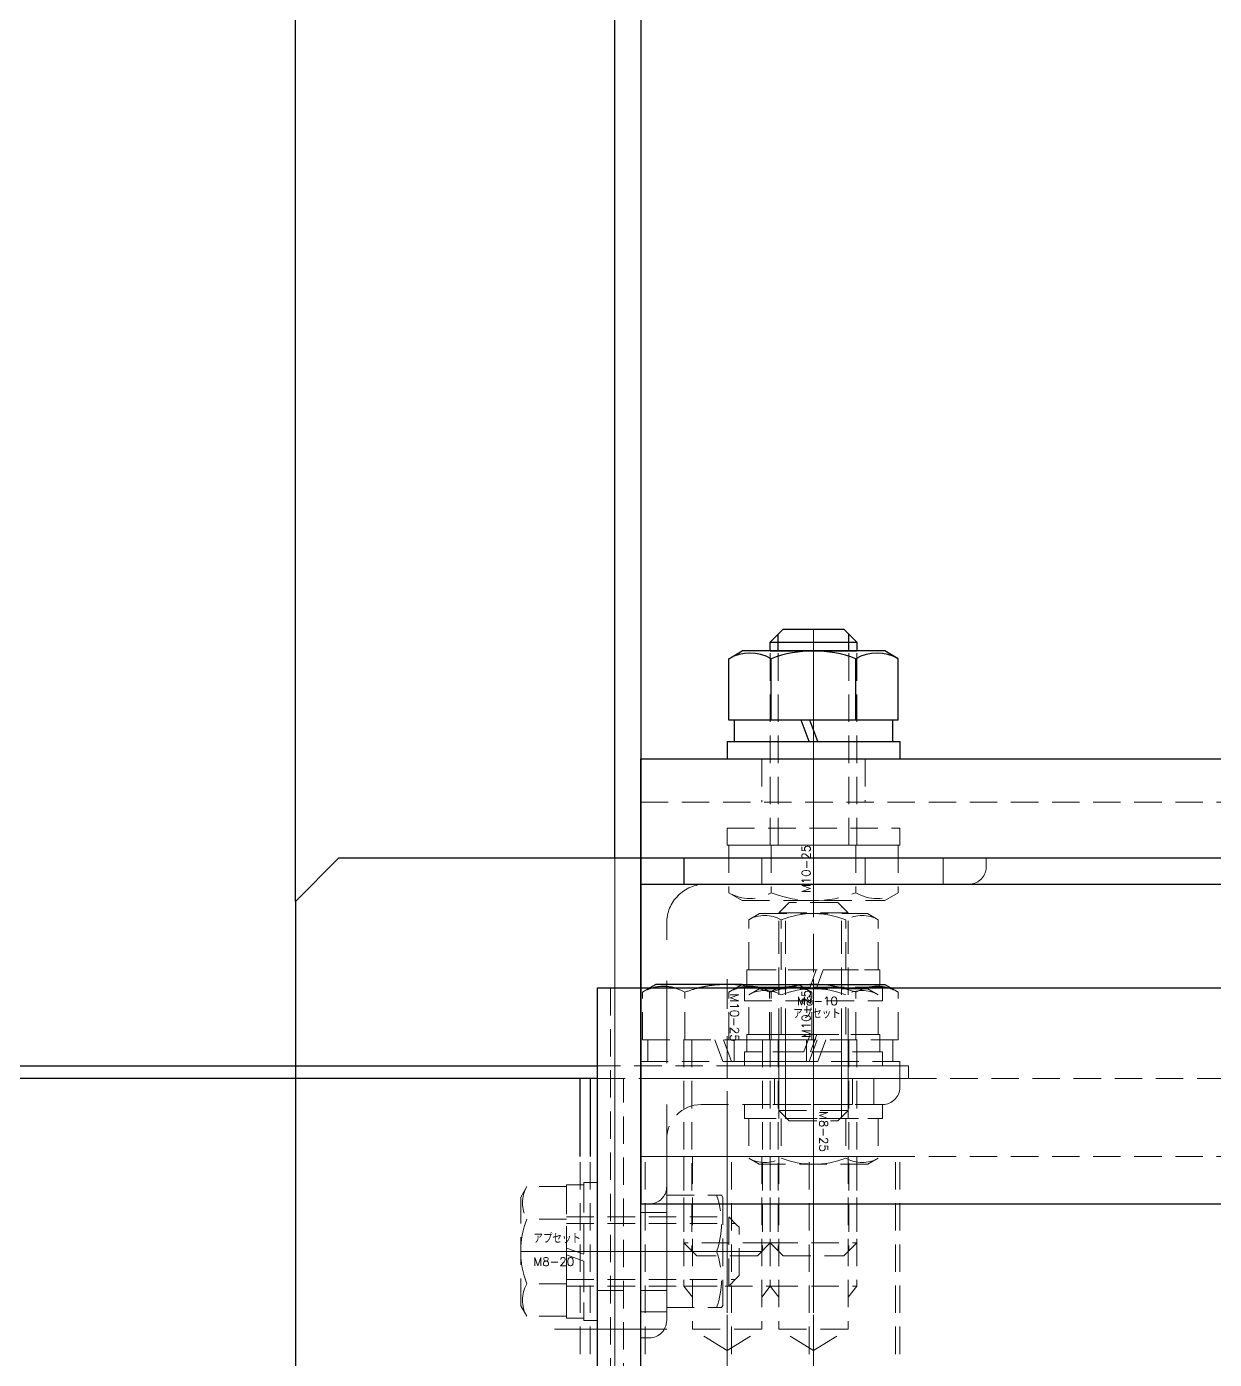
# Model space of a CAD drawing. Header units: millimetres. Extents: x 0 to 10987, y 0 to 7892.
# Drawn here: x 1485.9 to 1623.5, y 3221.1 to 3375.3 of the extents above; entities that cross this region are included whole.
import ezdxf

# ---------------------------------------------------------------- set-up
doc = ezdxf.new("R2010")
doc.units = ezdxf.units.MM
doc.linetypes.add('CENTER2', pattern=[28.575, 19.05, -3.175, 3.175, -3.175])
doc.linetypes.add('HIDDEN2', pattern=[4.7625, 3.175, -1.5875])
for name, color, linetype, lineweight in [('01_外形線', 7, 'Continuous', 25), ('03_かくれ線', 6, 'HIDDEN2', 13), ('04_中心線', 1, 'CENTER2', 9), ('07_寸法線', 3, 'Continuous', 9)]:
    doc.layers.add(name, color=color, linetype=linetype, lineweight=lineweight)
doc.styles.add('KSS_TXT', font='txt.shx', dxfattribs={"bigfont": 'extfont2.shx'})
doc.styles.add('寸法用', font='simplex.shx', dxfattribs={"width": 0.8, "bigfont": '@extfont2.shx'})
doc.dimstyles.new('機械製図用', dxfattribs={"dimtxt": 3.5, "dimasz": 3.5, "dimexe": 2, "dimexo": 0, "dimgap": 1.2, "dimtad": 1, "dimdsep": 46, "dimtxsty": '寸法用', "dimblk": 'OPEN30', "dimcen": 0, "dimclrd": 256, "dimclre": 256, "dimclrt": 7, "dimazin": 2, "dimtm": 1e-09, "dimtfac": 0.75, "dimtmove": 0, "dimatfit": 3, "dimldrblk": 'OPEN30', "dimfxl": 1, "dimlwd": -1, "dimlwe": -1, "dimarcsym": 0})

# ---------------------------------------------------------------- blocks, each defined once
blk = doc.blocks.new('_Open30')
at = {"color": 0, "linetype": 'ByBlock', "lineweight": -2}
for p, q in [((-1, 0.268), (0, 0)), ((0, 0), (-1, -0.268)), ((0, 0), (-1, 0))]:
    blk.add_line(p, q, dxfattribs=at)
blk = doc.blocks.new('*D223')
at = {"layer": '07_寸法線', "transparency": 16777216}
for p, q in [((1520.03, 3434.04), (1321.11, 3434.04)), ((1323.11, 3427.04), (1323.11, 2801.04)), ((1520.03, 2794.04), (1321.11, 2794.04))]:
    blk.add_line(p, q, dxfattribs=at)
at = {"layer": 'Defpoints', "color": 0, "transparency": 16777216}
for p in [(1522.03, 3434.04), (1323.11, 2794.04), (1522.03, 2794.04)]:
    blk.add_point(p, dxfattribs=at)
at = {"layer": '07_寸法線', "transparency": 16777216, "xscale": 7, "yscale": 7, "zscale": 7}
for p, rotation in [((1323.11, 3434.04), 90), ((1323.11, 2794.04), 270)]:
    blk.add_blockref('_Open30', p, dxfattribs=dict(at, rotation=rotation))
at = {"layer": '07_寸法線', "color": 7, "transparency": 16777216, "insert": (1313.11, 3114.04), "char_height": 14, "attachment_point": 5, "rotation": 90, "style": '寸法用'}
blk.add_mtext('640', dxfattribs=at)

msp = doc.modelspace()

# ---------------------------------------------------------------- linework, layer by layer
at = {"layer": '01_外形線'}
for p, q in [((1554.032, 3279.037), (1554.032, 3434.037)), ((1557.032, 3434.037), (1557.032, 3279.037)), ((1517.032, 3274.037), (1517.032, 3429.037)), ((1572.032, 3304.037), (1573.532, 3305.537)), ((1573.532, 3305.537), (1580.532, 3305.537)), ((1582.032, 3304.037), (1580.532, 3305.537)), ((1572.032, 3303.037), (1572.032, 3304.037)), ((1572.032, 3304.037), (1582.032, 3304.037)), ((1572.932, 3303.037), (1572.932, 3304.937)), ((1581.132, 3303.037), (1581.132, 3304.937)), ((1582.032, 3304.037), (1582.032, 3303.037)), ((1567.217, 3302.134), (1568.782, 3303.037)), ((1567.217, 3295.037), (1567.217, 3302.134)), ((1585.282, 3303.037), (1568.782, 3303.037)), ((1572.032, 3303.037), (1582.032, 3303.037)), ((1572.125, 3295.037), (1572.125, 3302.134)), ((1581.94, 3295.037), (1581.94, 3302.134)), ((1586.847, 3302.134), (1585.282, 3303.037)), ((1586.847, 3295.037), (1586.847, 3302.134)), ((1586.847, 3295.037), (1567.217, 3295.037)), ((1575.622, 3295.037), (1567.832, 3295.037)), ((1567.832, 3295.037), (1567.832, 3292.537)), ((1576.532, 3292.537), (1575.622, 3295.037)), ((1586.232, 3295.037), (1576.622, 3295.037)), ((1577.532, 3292.537), (1576.622, 3295.037)), ((1586.232, 3292.537), (1586.232, 3295.037)), ((1567.032, 3292.537), (1587.032, 3292.537)), ((1567.032, 3292.537), (1567.032, 3290.537)), ((1587.032, 3292.537), (1587.032, 3290.537)), ((1567.032, 3290.537), (1587.032, 3290.537)), ((1562.032, 3279.037), (1562.032, 3276.037)), ((1557.032, 3276.037), (2357.032, 3276.037)), ((1558.782, 3264.437), (1558.089, 3264.037)), ((1568.782, 3264.437), (1558.782, 3264.437)), ((1568.089, 3264.037), (1568.782, 3264.437)), ((1568.782, 3264.437), (1585.282, 3264.437)), ((1585.282, 3264.437), (1585.975, 3264.037)), ((1550.028, 3244.537), (1550.028, 3253.537)), ((1551.177, 3253.537), (1551.177, 3244.537))]:
    msp.add_line(p, q, dxfattribs=at)
for points in [[(1557.032, 3264.037), (1557.032, 3290.537), (1672.539, 3290.537)], [(1552.032, 3253.537), (1365.424, 3253.537), (1365.424, 3255.037), (1552.032, 3255.037)]]:
    msp.add_lwpolyline(points, dxfattribs=at)
for points in [[(1517.032, 3274.037), (1517.032, 2954.037), (1522.032, 2949.037), (1557.032, 2949.037), (1557.032, 3279.037), (1522.032, 3279.037)], [(1557.032, 3239.037), (2357.032, 3239.037), (2357.032, 3279.037), (1557.032, 3279.037)]]:
    msp.add_lwpolyline(points, close=True, dxfattribs=at)
msp.add_lwpolyline([(1552.032, 3264.037), (2107.032, 3264.037, -0.4142136), (2117.032, 3254.037), (2117.032, 2974.037, -0.4142136), (2107.032, 2964.037), (1552.032, 2964.037), (1552.032, 3264.037)], format="xyb", dxfattribs=at)
for centre, radius, start, end in [((1569.671, 3297.884), 4.907, 60.00001, 119.99999), ((1577.032, 3289.258), 13.779, 69.136, 110.864), ((1584.393, 3297.884), 4.907, 60.00001, 119.99999), ((1559.671, 3259.284), 4.907, 75.61054, 104.38946), ((1567.032, 3250.658), 13.779, 83.3718, 103.83923), ((1569.671, 3259.284), 4.907, 75.61054, 104.38946), ((1577.032, 3250.658), 13.779, 76.16077, 103.83923), ((1584.393, 3259.284), 4.907, 75.61054, 104.38946)]:
    msp.add_arc(centre, radius, start, end, dxfattribs=at)
at = {"layer": '03_かくれ線'}
for p, q in [((1572.032, 3280.537), (1572.032, 3303.037)), ((1572.932, 3280.537), (1572.932, 3303.037)), ((1581.132, 3280.537), (1581.132, 3303.037)), ((1582.032, 3280.537), (1582.032, 3303.037)), ((1571.032, 3290.537), (1571.032, 3285.537)), ((1583.032, 3290.537), (1583.032, 3285.537)), ((1557.032, 3285.537), (1877.032, 3285.537)), ((1567.032, 3282.537), (1587.032, 3282.537)), ((1567.032, 3282.537), (1567.032, 3280.537)), ((1587.032, 3282.537), (1587.032, 3280.537)), ((1567.032, 3280.537), (1587.032, 3280.537)), ((1567.217, 3280.537), (1567.217, 3275.041)), ((1586.847, 3280.537), (1567.217, 3280.537)), ((1572.125, 3280.537), (1572.125, 3275.041)), ((1581.94, 3280.537), (1581.94, 3275.041)), ((1586.847, 3280.537), (1586.847, 3275.041)), ((1567.217, 3275.041), (1568.782, 3274.137)), ((1586.847, 3275.041), (1585.282, 3274.137)), ((1568.782, 3274.137), (1585.282, 3274.137)), ((1573.032, 3272.737), (1573.932, 3273.637)), ((1581.032, 3272.737), (1573.032, 3272.737)), ((1573.032, 3268.637), (1573.032, 3272.737)), ((1573.782, 3268.637), (1573.782, 3273.487)), ((1573.932, 3273.637), (1574.232, 3273.937)), ((1579.832, 3273.937), (1574.232, 3273.937)), ((1580.132, 3273.637), (1579.832, 3273.937)), ((1581.032, 3272.737), (1580.132, 3273.637)), ((1580.282, 3268.637), (1580.282, 3273.487)), ((1581.032, 3268.637), (1581.032, 3272.737)), ((1569.527, 3271.912), (1570.782, 3272.637)), ((1569.527, 3266.137), (1569.527, 3271.912)), ((1570.782, 3272.637), (1583.282, 3272.637)), ((1573.279, 3266.137), (1573.279, 3271.912)), ((1580.785, 3266.137), (1580.785, 3271.912)), ((1584.538, 3271.912), (1583.282, 3272.637)), ((1584.538, 3266.137), (1584.538, 3271.912)), ((1573.032, 3248.937), (1573.032, 3268.637)), ((1573.782, 3248.937), (1573.782, 3268.637)), ((1580.282, 3248.937), (1580.282, 3268.637)), ((1581.032, 3248.937), (1581.032, 3268.637)), ((1569.332, 3266.137), (1577.36, 3266.137)), ((1569.332, 3264.137), (1569.332, 3266.137)), ((1569.527, 3266.137), (1584.538, 3266.137)), ((1576.632, 3264.137), (1577.36, 3266.137)), ((1577.432, 3264.137), (1578.16, 3266.137)), ((1578.16, 3266.137), (1584.732, 3266.137)), ((1584.732, 3266.137), (1584.732, 3264.137)), ((1553.532, 3264.037), (1553.532, 2964.037)), ((1557.032, 3264.037), (1557.032, 2964.037)), ((1557.217, 3263.534), (1558.089, 3264.037)), ((1557.217, 3258.037), (1557.217, 3263.534)), ((1562.125, 3258.037), (1562.125, 3263.534)), ((1567.217, 3263.534), (1568.089, 3264.037)), ((1567.217, 3258.037), (1567.217, 3263.534)), ((1575.282, 3264.437), (1568.782, 3264.437)), ((1585.032, 3264.137), (1569.032, 3264.137)), ((1569.032, 3264.137), (1569.032, 3262.537)), ((1569.332, 3264.137), (1576.632, 3264.137)), ((1569.527, 3263.241), (1570.732, 3263.937)), ((1570.732, 3263.937), (1583.332, 3263.937)), ((1571.94, 3258.037), (1571.94, 3263.534)), ((1572.125, 3258.037), (1572.125, 3263.534)), ((1576.027, 3264.007), (1575.282, 3264.437)), ((1576.847, 3263.534), (1576.065, 3263.986)), ((1576.847, 3258.037), (1576.847, 3263.534)), ((1577.432, 3264.137), (1584.732, 3264.137)), ((1581.94, 3258.037), (1581.94, 3263.534)), ((1584.538, 3263.241), (1583.332, 3263.937)), ((1585.032, 3264.137), (1585.032, 3262.537)), ((1586.847, 3263.534), (1585.975, 3264.037)), ((1586.847, 3258.037), (1586.847, 3263.534)), ((1569.032, 3262.537), (1585.032, 3262.537)), ((1569.527, 3258.637), (1569.527, 3263.241)), ((1573.279, 3258.637), (1573.279, 3263.241)), ((1580.785, 3258.637), (1580.785, 3263.241)), ((1584.538, 3258.637), (1584.538, 3263.241)), ((1557.217, 3258.037), (1576.847, 3258.037)), ((1557.832, 3258.037), (1557.832, 3255.537)), ((1562.032, 3258.037), (1562.032, 3234.537)), ((1562.932, 3258.037), (1562.932, 3233.637)), ((1566.532, 3255.537), (1565.622, 3258.037)), ((1567.532, 3255.537), (1566.622, 3258.037)), ((1586.847, 3258.037), (1567.217, 3258.037)), ((1567.832, 3255.537), (1567.832, 3258.037)), ((1576.632, 3258.637), (1569.332, 3258.637)), ((1569.332, 3256.637), (1569.332, 3258.637)), ((1584.538, 3258.637), (1569.527, 3258.637)), ((1571.132, 3258.037), (1571.132, 3233.637)), ((1572.032, 3258.037), (1572.032, 3234.537)), ((1572.032, 3258.037), (1572.032, 3234.537)), ((1572.932, 3258.037), (1572.932, 3233.637)), ((1573.032, 3258.637), (1573.032, 3249.837)), ((1573.782, 3258.637), (1573.782, 3249.087)), ((1576.632, 3258.637), (1575.904, 3256.637)), ((1576.232, 3255.537), (1576.232, 3258.037)), ((1576.532, 3255.537), (1577.442, 3258.037)), ((1577.432, 3258.637), (1576.704, 3256.637)), ((1584.732, 3258.637), (1577.432, 3258.637)), ((1577.532, 3255.537), (1578.442, 3258.037)), ((1580.282, 3258.637), (1580.282, 3249.087)), ((1581.032, 3258.637), (1581.032, 3249.837)), ((1581.132, 3258.037), (1581.132, 3233.637)), ((1582.032, 3258.037), (1582.032, 3234.537)), ((1584.732, 3258.637), (1584.732, 3256.637)), ((1586.232, 3258.037), (1586.232, 3255.537)), ((1585.032, 3256.637), (1569.032, 3256.637)), ((1569.032, 3255.037), (1569.032, 3256.637)), ((1575.904, 3256.637), (1569.332, 3256.637)), ((1584.732, 3256.637), (1576.704, 3256.637)), ((1585.032, 3255.037), (1585.032, 3256.637)), ((1557.032, 3255.537), (1577.032, 3255.537)), ((1557.032, 3255.537), (1557.032, 3255.007)), ((1557.032, 3255.007), (1557.032, 3253.537)), ((1587.032, 3255.537), (1567.032, 3255.537)), ((1567.032, 3255.007), (1567.032, 3255.537)), ((1567.032, 3255.007), (1567.032, 3253.537)), ((1569.032, 3255.037), (1585.032, 3255.037)), ((1577.032, 3255.007), (1577.032, 3255.537)), ((1577.032, 3255.007), (1577.032, 3253.537)), ((1587.032, 3255.537), (1587.032, 3255.007)), ((1587.032, 3255.007), (1587.032, 3253.537)), ((1552.032, 3253.537), (1552.032, 2974.537)), ((1555.032, 3253.537), (1552.032, 3253.537)), ((1555.032, 2974.537), (1555.032, 3253.537)), ((1557.032, 3253.537), (1587.032, 3253.537)), ((1557.032, 3253.537), (1557.032, 3223.537)), ((1557.032, 3253.537), (1577.032, 3253.537)), ((1587.032, 3253.537), (1567.032, 3253.537)), ((1572.532, 3253.537), (1572.532, 3250.537)), ((1581.532, 3253.537), (1581.532, 3250.537)), ((1584.032, 3250.537), (1584.032, 3253.537)), ((1587.032, 3253.537), (1587.032, 3252.537)), ((1564.032, 3250.537), (1585.032, 3250.537)), ((1585.032, 3250.537), (1569.032, 3250.537)), ((1569.032, 3250.537), (1569.032, 3248.937)), ((1573.032, 3249.837), (1581.032, 3249.837)), ((1573.032, 3249.837), (1573.932, 3248.937)), ((1581.032, 3249.837), (1580.132, 3248.937)), ((1585.032, 3250.537), (1585.032, 3248.937)), ((1569.032, 3248.937), (1585.032, 3248.937)), ((1569.527, 3248.937), (1584.538, 3248.937)), ((1569.527, 3248.937), (1569.527, 3244.333)), ((1573.279, 3248.937), (1573.279, 3244.333)), ((1573.932, 3248.937), (1574.232, 3248.637)), ((1574.232, 3248.637), (1579.832, 3248.637)), ((1580.132, 3248.937), (1579.832, 3248.637)), ((1580.785, 3248.937), (1580.785, 3244.333)), ((1584.538, 3248.937), (1584.538, 3244.333)), ((1560.032, 3246.537), (1560.032, 3225.537)), ((1550.028, 2983.537), (1550.028, 3244.537)), ((1551.177, 2983.537), (1551.177, 3244.537)), ((1557.032, 2983.537), (1557.032, 3244.537)), ((1577.032, 3244.537), (1557.032, 3244.537)), ((1557.532, 2983.537), (1557.532, 3244.537)), ((1562.032, 3244.537), (1562.032, 3229.537)), ((1563.032, 3244.537), (1563.032, 3224.541)), ((1567.032, 2983.537), (1567.032, 3244.537)), ((1587.032, 3244.537), (1567.032, 3244.537)), ((1567.532, 2983.537), (1567.532, 3244.537)), ((1569.527, 3244.333), (1570.732, 3243.637)), ((1583.332, 3243.637), (1570.732, 3243.637)), ((1571.032, 3244.537), (1571.032, 3224.541)), ((1572.032, 3244.537), (1572.032, 3229.537)), ((1572.032, 3244.537), (1572.032, 3229.537)), ((1573.032, 3244.537), (1573.032, 3224.541)), ((1576.532, 2983.537), (1576.532, 3244.537)), ((1577.032, 2983.537), (1577.032, 3244.537)), ((1581.032, 3244.537), (1581.032, 3224.541)), ((1582.032, 3244.537), (1582.032, 3229.537)), ((1584.538, 3244.333), (1583.332, 3243.637)), ((1586.532, 2983.537), (1586.532, 3244.537)), ((1587.032, 2983.537), (1587.032, 3244.537)), ((1543.828, 3241.043), (1543.132, 3239.837)), ((1548.432, 3241.043), (1543.828, 3241.043)), ((1548.432, 3241.237), (1548.432, 3233.937)), ((1548.432, 3241.237), (1550.432, 3241.237)), ((1548.432, 3241.043), (1548.432, 3226.032)), ((1550.432, 3241.537), (1550.432, 3225.537)), ((1552.032, 3241.537), (1550.432, 3241.537)), ((1550.432, 3241.237), (1550.432, 3233.209)), ((1552.032, 3225.537), (1552.032, 3241.537)), ((1543.132, 3227.237), (1543.132, 3239.837)), ((1560.032, 3240.037), (1566.388, 3240.037)), ((1560.032, 3240.037), (1560.032, 3227.037)), ((1566.388, 3240.037), (1566.532, 3239.787)), ((1566.532, 3239.787), (1566.532, 3227.287)), ((1548.432, 3237.29), (1543.828, 3237.29)), ((1548.432, 3237.537), (1567.232, 3237.537)), ((1557.032, 3238.037), (1560.032, 3238.037)), ((1567.232, 3229.537), (1567.232, 3237.537)), ((1567.232, 3237.537), (1568.132, 3236.637)), ((1548.432, 3236.787), (1567.982, 3236.787)), ((1568.132, 3236.637), (1568.432, 3236.337)), ((1568.432, 3230.737), (1568.432, 3236.337)), ((1562.032, 3234.537), (1563.532, 3233.037)), ((1572.032, 3234.537), (1562.032, 3234.537)), ((1572.032, 3234.537), (1570.532, 3233.037)), ((1572.032, 3234.537), (1573.532, 3233.037)), ((1572.032, 3234.537), (1582.032, 3234.537)), ((1582.032, 3234.537), (1580.532, 3233.037)), ((1548.432, 3233.937), (1550.432, 3233.209)), ((1548.432, 3233.137), (1548.432, 3225.837)), ((1548.432, 3233.137), (1550.432, 3232.409)), ((1560.032, 3233.537), (1565.807, 3233.537)), ((1570.532, 3233.037), (1563.532, 3233.037)), ((1573.532, 3233.037), (1580.532, 3233.037)), ((1550.432, 3232.409), (1550.432, 3225.837)), ((1548.432, 3229.785), (1543.828, 3229.785)), ((1548.432, 3230.287), (1567.982, 3230.287)), ((1548.432, 3229.537), (1567.232, 3229.537)), ((1562.032, 3229.537), (1563.032, 3228.238)), ((1562.032, 3229.537), (1572.032, 3229.537)), ((1567.232, 3229.537), (1568.132, 3230.437)), ((1568.132, 3230.437), (1568.432, 3230.737)), ((1572.032, 3229.537), (1571.032, 3228.238)), ((1572.032, 3229.537), (1573.032, 3228.238)), ((1572.032, 3229.537), (1582.032, 3229.537)), ((1582.032, 3229.537), (1581.032, 3228.238)), ((1552.032, 3229.037), (1555.032, 3229.037)), ((1557.032, 3229.037), (1560.032, 3229.037)), ((1543.828, 3226.032), (1543.132, 3227.237)), ((1557.032, 3226.537), (1560.032, 3226.537)), ((1560.032, 3227.037), (1566.388, 3227.037)), ((1566.388, 3227.037), (1566.532, 3227.287)), ((1548.432, 3226.032), (1543.828, 3226.032)), ((1550.432, 3225.837), (1548.432, 3225.837)), ((1552.032, 3225.537), (1550.432, 3225.537)), ((1557.032, 3223.537), (1558.032, 3223.537)), ((1567.032, 3222.087), (1563.032, 3224.541)), ((1563.032, 3224.541), (1567.032, 3224.541)), ((1567.032, 3222.087), (1571.032, 3224.541)), ((1571.032, 3224.541), (1567.032, 3224.541)), ((1577.032, 3222.087), (1573.032, 3224.541)), ((1573.032, 3224.541), (1577.032, 3224.541)), ((1577.032, 3222.087), (1581.032, 3224.541)), ((1581.032, 3224.541), (1577.032, 3224.541))]:
    msp.add_line(p, q, dxfattribs=at)
at = {"layer": '03_かくれ線', "ltscale": 3}
for p, q in [((1554.032, 2949.037), (1554.032, 3279.037)), ((1554.032, 3279.037), (1554.032, 2949.037)), ((1557.032, 3279.037), (1557.032, 2949.037)), ((1571.032, 3279.037), (1571.032, 3276.037)), ((1583.032, 3279.037), (1583.032, 3276.037)), ((1592.032, 3279.037), (1592.032, 3276.037)), ((1517.032, 3274.037), (1517.032, 2954.037))]:
    msp.add_line(p, q, dxfattribs=at)
msp.add_lwpolyline([(1557.032, 3239.037), (1558.032, 3239.037, 0.4142136), (1560.032, 3241.037), (1560.032, 3271.537, -0.4142136), (1564.532, 3276.037), (1595.032, 3276.037, 0.4142136), (1597.032, 3278.037), (1597.032, 3279.037), (1557.032, 3279.037)], format="xyb", close=True, dxfattribs=at)
at = {"layer": '03_かくれ線'}
for points in [[(1552.032, 3253.537), (1588.032, 3253.537), (1588.032, 3255.037), (1552.032, 3255.037)], [(1557.032, 3244.537), (1877.032, 3244.537), (1877.032, 3253.537), (1557.032, 3253.537), (1557.032, 3244.537)]]:
    msp.add_lwpolyline(points, dxfattribs=at)
for centre, radius, start, end in [((1569.671, 3279.291), 4.907, 240.00001, 299.99999), ((1577.032, 3287.917), 13.779, 249.136, 290.864), ((1584.393, 3279.291), 4.907, 240.00001, 299.99999), ((1571.403, 3268.662), 3.753, 60.00001, 119.99999), ((1577.032, 3262.561), 10.077, 68.13461, 111.86539), ((1582.661, 3268.662), 3.753, 60.00001, 119.99999), ((1559.671, 3259.284), 4.907, 104.38946, 119.99999), ((1559.671, 3259.284), 4.907, 60.00001, 75.61054), ((1567.032, 3250.658), 13.779, 103.83923, 110.864), ((1569.671, 3259.284), 4.907, 104.38946, 119.99999), ((1567.032, 3250.658), 13.779, 69.136, 83.3718), ((1571.403, 3259.991), 3.753, 60.00001, 119.99999), ((1569.671, 3259.284), 4.907, 60.00001, 75.61054), ((1574.393, 3259.284), 4.907, 105.74627, 119.99999), ((1577.032, 3250.658), 13.779, 103.83923, 110.864), ((1574.393, 3259.284), 4.907, 74.25373, 105.74627), ((1577.032, 3253.472), 10.465, 68.98558, 111.01442), ((1574.393, 3259.284), 4.907, 60.00001, 74.25373), ((1577.032, 3250.658), 13.779, 69.136, 76.16077), ((1582.661, 3259.991), 3.753, 60.00001, 119.99999), ((1584.393, 3259.284), 4.907, 104.38946, 119.99999), ((1584.393, 3259.284), 4.907, 60.00001, 75.61054), ((1585.032, 3252.537), 2, 270, 0), ((1564.032, 3246.537), 4, 90, 180), ((1571.403, 3247.583), 3.753, 240.00001, 299.99999), ((1577.032, 3254.102), 10.465, 248.98558, 291.01442), ((1582.661, 3247.583), 3.753, 240.00001, 299.99999), ((1547.078, 3239.167), 3.753, 150.00001, 209.99999), ((1557.001, 3236.787), 9.387, 339.74445, 20.25555), ((1553.597, 3233.537), 10.465, 158.98558, 201.01442), ((1557.001, 3230.287), 9.387, 339.74445, 20.25555), ((1547.078, 3227.908), 3.753, 150.00001, 209.99999), ((1558.032, 3225.537), 2, 270, 0)]:
    msp.add_arc(centre, radius, start, end, dxfattribs=at)
at = {"layer": '04_中心線'}
for p, q in [((1577.032, 3305.537), (1577.032, 3274.137)), ((1577.032, 3300.537), (1577.032, 3275.537)), ((1577.032, 3292.537), (1577.032, 3262.537)), ((1577.032, 3243.637), (1577.032, 3273.937)), ((1567.032, 3233.037), (1567.032, 3265.037)), ((1577.032, 3233.037), (1577.032, 3265.037)), ((1577.032, 3263.937), (1577.032, 3248.637)), ((1577.032, 3258.537), (1577.032, 3245.537)), ((1577.032, 3250.537), (1577.032, 3258.037)), ((1577.032, 3253.537), (1577.032, 3244.537)), ((1567.032, 2978.537), (1567.032, 3249.537)), ((1577.032, 2978.537), (1577.032, 3249.537)), ((1543.132, 3233.537), (1568.432, 3233.537)), ((1552.032, 3233.537), (1571.532, 3233.537)), ((1547.032, 3224.537), (1560.032, 3224.537))]:
    msp.add_line(p, q, dxfattribs=at)

# ---------------------------------------------------------------- texts
at = {"layer": '03_かくれ線', "style": 'KSS_TXT'}
for s, rotation, p in [('M10-25', 90, (1576.672, 3275.012)), ('M10-25', 90, (1576.672, 3258.229)), ('M10-25', 270, (1567.392, 3263.396)), ('M8-25', 270, (1577.712, 3249.78))]:
    msp.add_text(s, height=1, rotation=rotation, dxfattribs=at).set_placement(p)
for s, p in [('M8-10', (1575.139, 3262.021)), ('アプセット', (1574.694, 3260.505)), ('アプセット', (1544.608, 3234.495)), ('M8-20', (1544.608, 3231.857))]:
    msp.add_text(s, height=1, dxfattribs=at).set_placement(p)

# ---------------------------------------------------------------- dimensions: what is measured, and where the dimension line sits
at = {"layer": '07_寸法線'}
dim = msp.add_linear_dim(base=(1323.11, 2794.037), p1=(1522.032, 3434.037), p2=(1522.032, 2794.037), angle=90, dimstyle='機械製図用', override={"dimtxt": 14, "dimasz": 7, "dimexo": 2, "dimgap": 3}, dxfattribs=at)
dim.commit()
dim.dimension.update_dxf_attribs({"geometry": '*D223', "text_midpoint": (1313.11, 3114.037)})

doc.saveas('drawing.dxf')
